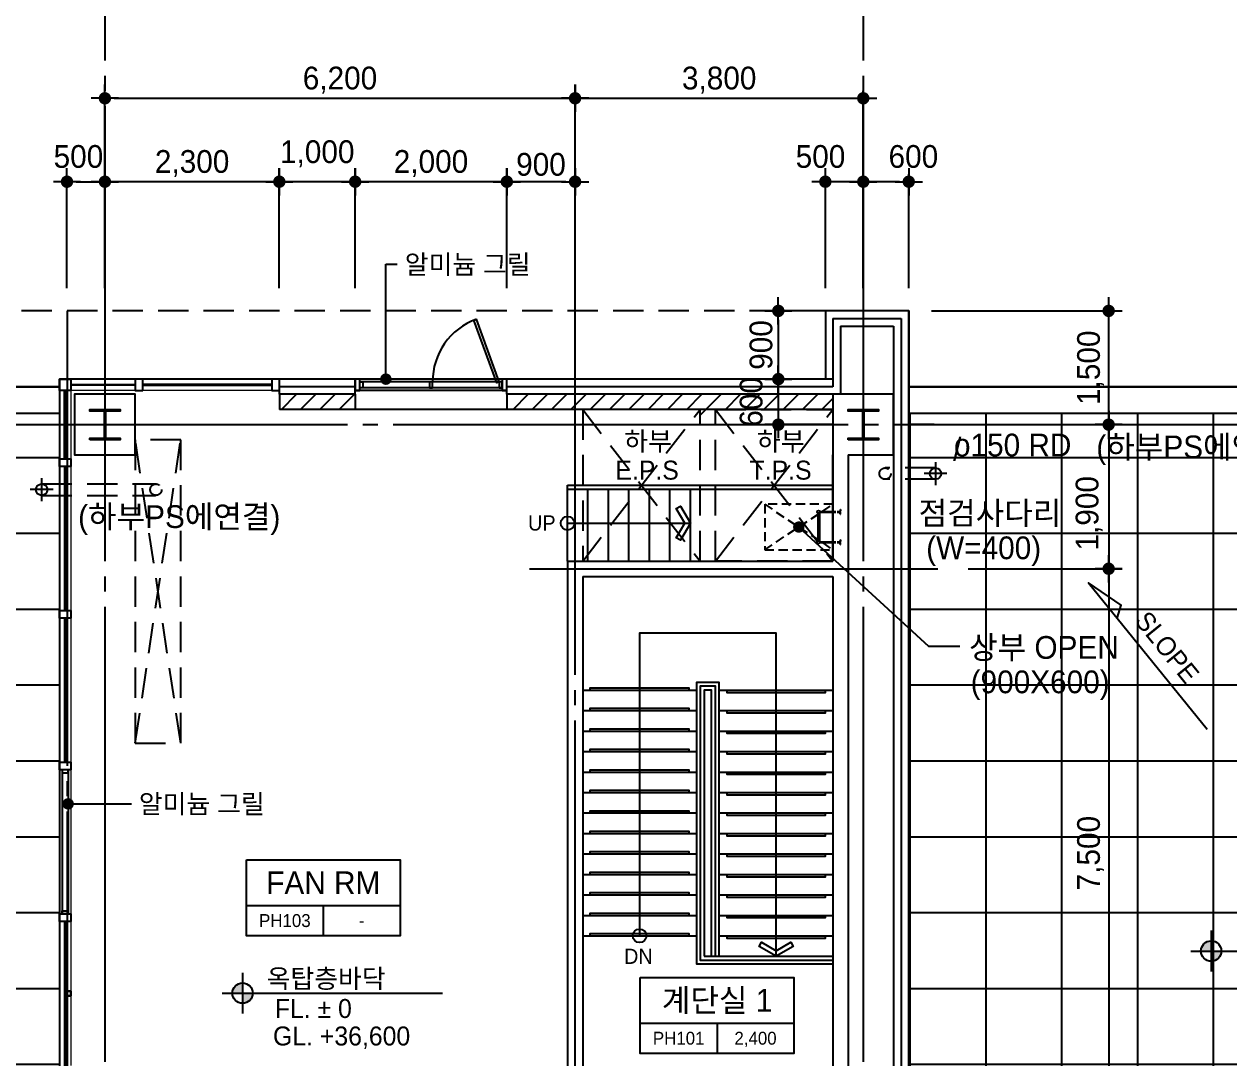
# Model space of a CAD drawing. Extents: x 14580073 to 14658235, y -1804798 to -1750552.
# Drawn here: x 14627007 to 14642894, y -1784899 to -1771268 of the extents above; entities that cross this region are included whole.
import ezdxf
from ezdxf.enums import TextEntityAlignment as Align

# ---------------------------------------------------------------- set-up
doc = ezdxf.new("R2010")
doc.units = 0
doc.header["$LTSCALE"] = 100
doc.header["$MEASUREMENT"] = 0
doc.header["$PDSIZE"] = -10
for name, pattern in [('CEN', [66, 60, -2, 2, -2]), ('HID', [2.3, 1.5, -0.8]), ('HIDD', [6, 4, -2])]:
    doc.linetypes.add(name, pattern=pattern)
doc.layers.get('0').update_dxf_attribs({"linetype": 'CONTINUOUS'})
doc.layers.get('Defpoints').update_dxf_attribs({"linetype": 'CONTINUOUS'})
for name, color, linetype in [('0-점검사다리', 7, 'CONTINUOUS'), ('8', 8, 'CONTINUOUS'), ('9', 9, 'CONTINUOUS'), ('AINFO', 1, 'CONTINUOUS'), ('CEN', 1, 'CEN'), ('COL', 2, 'CONTINUOUS'), ('col2', 3, 'CONTINUOUS'), ('DIM', 7, 'CONTINUOUS'), ('DOOR', 4, 'CONTINUOUS'), ('EL4', 6, 'CONTINUOUS'), ('ETC', 6, 'CONTINUOUS'), ('HAT', 5, 'CONTINUOUS'), ('LEVEL-1', 4, 'CONTINUOUS'), ('ST', 3, 'CONTINUOUS'), ('SYM', 7, 'CONTINUOUS'), ('TE2', 3, 'CONTINUOUS'), ('TEXT', 2, 'CONTINUOUS'), ('TEXT1', 7, 'CONTINUOUS'), ('TEXT2', 7, 'CONTINUOUS'), ('TITLE', 3, 'CONTINUOUS'), ('WALL-1', 7, 'CONTINUOUS'), ('WALLBR', 3, 'CONTINUOUS'), ('WID', 4, 'CONTINUOUS'), ('우수드레인', 8, 'CONTINUOUS')]:
    doc.layers.add(name, color=color, linetype=linetype)
doc.styles.add('HY울를도M', font='HYWULM.TTF')
doc.styles.add('굴림', font='H2HDRM.TTF')
doc.dimstyles.new('DIM50', dxfattribs={"dimscale": 50, "dimtxt": 3, "dimasz": 1.2, "dimexe": 1, "dimexo": 1, "dimgap": 0.6, "dimtad": 1, "dimdec": 4, "dimzin": 0, "dimdsep": 46, "dimlunit": 6, "dimtxsty": '굴림', "dimblk": 'DOTT', "dimcen": 0.09, "dimadec": 0, "dimazin": 0, "dimtfac": 1, "dimtdec": 4, "dimtofl": 0, "dimtmove": 2, "dimatfit": 2, "dimldrblk": 'DOTT', "dimfxl": 1, "dimtolj": 1, "dimtzin": 0, "dimarcsym": 0})

# ---------------------------------------------------------------- blocks, each defined once
blk = doc.blocks.new('DOTT')
for p, q in [((0, 1.5), (0, -1.5)), ((-1.5, 0), (1.5, 0))]:
    blk.add_line(p, q)
at = {"color": 6, "const_width": 0.68}
blk.add_lwpolyline([(-0.34, 0, 1), (0.34, 0, 1)], format="xyb", close=True, dxfattribs=at)
blk = doc.blocks.new('*D18')
at = {"layer": 'Defpoints', "color": 0, "lineweight": -3}
for p in [(14639155, -1776549), (14639155, -1778449), (14641309, -1778449)]:
    blk.add_point(p, dxfattribs=at)
at = {"layer": 'DIM', "color": 7, "lineweight": -2}
for p, q in [((14639455, -1776549), (14641409, -1776549)), ((14641309, -1776669), (14641309, -1778329)), ((14639455, -1778449), (14641409, -1778449))]:
    blk.add_line(p, q, dxfattribs=at)
at = {"layer": 'DIM', "color": 7, "lineweight": -2, "xscale": 120, "yscale": 120, "zscale": 120}
for p, rotation in [((14641309, -1776549), 90), ((14641309, -1778449), 270)]:
    blk.add_blockref('DOTT', p, dxfattribs=dict(at, rotation=rotation))
at = {"layer": 'DIM', "color": 3, "insert": (14641052, -1777718), "char_height": 300, "attachment_point": 5, "rotation": 90, "style": '굴림'}
blk.add_mtext('\\A1;1,900', dxfattribs=at)
blk = doc.blocks.new('*D19')
at = {"layer": 'Defpoints', "color": 0, "lineweight": -3}
for p in [(14639155, -1778449), (14639155, -1785949), (14641309, -1785949)]:
    blk.add_point(p, dxfattribs=at)
at = {"layer": 'DIM', "color": 7, "lineweight": -2}
for p, q in [((14639455, -1778449), (14641409, -1778449)), ((14641309, -1778569), (14641309, -1785829)), ((14639455, -1785949), (14641409, -1785949))]:
    blk.add_line(p, q, dxfattribs=at)
at = {"layer": 'DIM', "color": 7, "lineweight": -2, "xscale": 120, "yscale": 120, "zscale": 120}
for p, rotation in [((14641309, -1778449), 90), ((14641309, -1785949), 270)]:
    blk.add_blockref('DOTT', p, dxfattribs=dict(at, rotation=rotation))
at = {"layer": 'DIM', "color": 3, "insert": (14641071, -1782199), "char_height": 300, "attachment_point": 5, "rotation": 90, "style": '굴림'}
blk.add_mtext('\\A1;7,500', dxfattribs=at)
blk = doc.blocks.new('TT1')
at = {"layer": 'TEXT1'}
for p, q in [((-1013, -600), (1013, -600)), ((0, -600), (0, -1000))]:
    blk.add_line(p, q, dxfattribs=at)
blk.add_lwpolyline([(-1013, 0), (1013, 0), (1013, -1000), (-1013, -1000)], close=True, dxfattribs=at)
blk = doc.blocks.new('*D37')
at = {"layer": 'Defpoints', "color": 0, "lineweight": -3}
for p in [(14637973, -1775949), (14636953, -1776549), (14637973, -1776549)]:
    blk.add_point(p, dxfattribs=at)
at = {"layer": 'DIM', "color": 7, "lineweight": -2}
for p, q in [((14637673, -1775949), (14636853, -1775949)), ((14636953, -1776069), (14636953, -1776429)), ((14637673, -1776549), (14636853, -1776549))]:
    blk.add_line(p, q, dxfattribs=at)
at = {"layer": 'DIM', "color": 7, "lineweight": -2, "xscale": 120, "yscale": 120, "zscale": 120}
for p, rotation in [((14636953, -1775949), 90), ((14636953, -1776549), 270)]:
    blk.add_blockref('DOTT', p, dxfattribs=dict(at, rotation=rotation))
at = {"layer": 'DIM', "color": 3, "insert": (14636596, -1776249), "char_height": 300, "attachment_point": 5, "rotation": 90, "style": '굴림'}
blk.add_mtext('\\A1;600', dxfattribs=at)
blk = doc.blocks.new('*D47')
at = {"layer": 'Defpoints', "color": 0, "lineweight": -3}
for p in [(14638073, -1772246), (14634273, -1774258), (14638073, -1774549)]:
    blk.add_point(p, dxfattribs=at)
at = {"layer": 'DIM', "color": 7, "lineweight": -2}
for p, q in [((14634273, -1773958), (14634273, -1772146)), ((14638073, -1774249), (14638073, -1772146)), ((14634393, -1772246), (14637953, -1772246))]:
    blk.add_line(p, q, dxfattribs=at)
at = {"layer": 'DIM', "color": 7, "lineweight": -2, "xscale": 120, "yscale": 120, "zscale": 120, "rotation": 180}
blk.add_blockref('DOTT', (14634273, -1772246), dxfattribs=at)
at = {"layer": 'DIM', "color": 7, "lineweight": -2, "xscale": 120, "yscale": 120, "zscale": 120}
blk.add_blockref('DOTT', (14638073, -1772246), dxfattribs=at)
at = {"layer": 'DIM', "color": 3, "insert": (14636173, -1772007), "char_height": 300, "attachment_point": 5, "style": '굴림'}
blk.add_mtext('\\A1;3,800', dxfattribs=at)
blk = doc.blocks.new('*D48')
at = {"layer": 'Defpoints', "color": 0, "lineweight": -3}
for p in [(14634273, -1772246), (14634273, -1774258), (14628073, -1774549)]:
    blk.add_point(p, dxfattribs=at)
at = {"layer": 'DIM', "color": 7, "lineweight": -2}
for p, q in [((14628073, -1774249), (14628073, -1772146)), ((14634273, -1773958), (14634273, -1772146)), ((14628193, -1772246), (14634153, -1772246))]:
    blk.add_line(p, q, dxfattribs=at)
at = {"layer": 'DIM', "color": 7, "lineweight": -2, "xscale": 120, "yscale": 120, "zscale": 120, "rotation": 180}
blk.add_blockref('DOTT', (14628073, -1772246), dxfattribs=at)
at = {"layer": 'DIM', "color": 7, "lineweight": -2, "xscale": 120, "yscale": 120, "zscale": 120}
blk.add_blockref('DOTT', (14634273, -1772246), dxfattribs=at)
at = {"layer": 'DIM', "color": 3, "insert": (14631173, -1772007), "char_height": 300, "attachment_point": 5, "style": '굴림'}
blk.add_mtext('\\A1;6,200', dxfattribs=at)
blk = doc.blocks.new('*D51')
at = {"layer": 'Defpoints', "color": 0, "lineweight": -3}
for p in [(14638073, -1773346), (14638073, -1775049), (14638673, -1775049)]:
    blk.add_point(p, dxfattribs=at)
at = {"layer": 'DIM', "color": 7, "lineweight": -2}
for p, q in [((14638073, -1774749), (14638073, -1773246)), ((14638673, -1774749), (14638673, -1773246)), ((14638553, -1773346), (14638193, -1773346))]:
    blk.add_line(p, q, dxfattribs=at)
at = {"layer": 'DIM', "color": 7, "lineweight": -2, "xscale": 120, "yscale": 120, "zscale": 120, "rotation": 180}
blk.add_blockref('DOTT', (14638073, -1773346), dxfattribs=at)
at = {"layer": 'DIM', "color": 7, "lineweight": -2, "xscale": 120, "yscale": 120, "zscale": 120}
blk.add_blockref('DOTT', (14638673, -1773346), dxfattribs=at)
at = {"layer": 'DIM', "color": 3, "insert": (14638734, -1773015), "char_height": 300, "attachment_point": 5, "style": '굴림'}
blk.add_mtext('\\A1;600', dxfattribs=at)
blk = doc.blocks.new('*D52')
at = {"layer": 'Defpoints', "color": 0, "lineweight": -3}
for p in [(14637573, -1773346), (14637573, -1775049), (14638073, -1775049)]:
    blk.add_point(p, dxfattribs=at)
at = {"layer": 'DIM', "color": 7, "lineweight": -2}
for p, q in [((14637573, -1774749), (14637573, -1773246)), ((14638073, -1774749), (14638073, -1773246)), ((14637953, -1773346), (14637693, -1773346))]:
    blk.add_line(p, q, dxfattribs=at)
at = {"layer": 'DIM', "color": 7, "lineweight": -2, "xscale": 120, "yscale": 120, "zscale": 120, "rotation": 180}
blk.add_blockref('DOTT', (14637573, -1773346), dxfattribs=at)
at = {"layer": 'DIM', "color": 7, "lineweight": -2, "xscale": 120, "yscale": 120, "zscale": 120}
blk.add_blockref('DOTT', (14638073, -1773346), dxfattribs=at)
at = {"layer": 'DIM', "color": 3, "insert": (14637509, -1773015), "char_height": 300, "attachment_point": 5, "style": '굴림'}
blk.add_mtext('\\A1;500', dxfattribs=at)
blk = doc.blocks.new('*D53')
at = {"layer": 'Defpoints', "color": 0, "lineweight": -3}
for p in [(14628073, -1773346), (14627573, -1775049), (14628073, -1775049)]:
    blk.add_point(p, dxfattribs=at)
at = {"layer": 'DIM', "color": 7, "lineweight": -2}
for p, q in [((14627573, -1774749), (14627573, -1773246)), ((14628073, -1774749), (14628073, -1773246)), ((14627693, -1773346), (14627953, -1773346))]:
    blk.add_line(p, q, dxfattribs=at)
at = {"layer": 'DIM', "color": 7, "lineweight": -2, "xscale": 120, "yscale": 120, "zscale": 120, "rotation": 180}
blk.add_blockref('DOTT', (14627573, -1773346), dxfattribs=at)
at = {"layer": 'DIM', "color": 7, "lineweight": -2, "xscale": 120, "yscale": 120, "zscale": 120}
blk.add_blockref('DOTT', (14628073, -1773346), dxfattribs=at)
at = {"layer": 'DIM', "color": 3, "insert": (14627724, -1773015), "char_height": 300, "attachment_point": 5, "style": '굴림'}
blk.add_mtext('\\A1;500', dxfattribs=at)
blk = doc.blocks.new('*D57')
at = {"layer": 'Defpoints', "color": 0, "lineweight": -3}
for p in [(14628073, -1773346), (14628073, -1775049), (14630373, -1775049)]:
    blk.add_point(p, dxfattribs=at)
at = {"layer": 'DIM', "color": 7, "lineweight": -2}
for p, q in [((14628073, -1774749), (14628073, -1773246)), ((14630373, -1774749), (14630373, -1773246)), ((14630253, -1773346), (14628193, -1773346))]:
    blk.add_line(p, q, dxfattribs=at)
at = {"layer": 'DIM', "color": 7, "lineweight": -2, "xscale": 120, "yscale": 120, "zscale": 120, "rotation": 180}
blk.add_blockref('DOTT', (14628073, -1773346), dxfattribs=at)
at = {"layer": 'DIM', "color": 7, "lineweight": -2, "xscale": 120, "yscale": 120, "zscale": 120}
blk.add_blockref('DOTT', (14630373, -1773346), dxfattribs=at)
at = {"layer": 'DIM', "color": 3, "insert": (14629223, -1773107), "char_height": 300, "attachment_point": 5, "style": '굴림'}
blk.add_mtext('\\A1;2,300', dxfattribs=at)
blk = doc.blocks.new('*D58')
at = {"layer": 'Defpoints', "color": 0, "lineweight": -3}
for p in [(14631373, -1773346), (14631373, -1775049), (14633373, -1775049)]:
    blk.add_point(p, dxfattribs=at)
at = {"layer": 'DIM', "color": 7, "lineweight": -2}
for p, q in [((14631373, -1774749), (14631373, -1773246)), ((14633373, -1774749), (14633373, -1773246)), ((14633253, -1773346), (14631493, -1773346))]:
    blk.add_line(p, q, dxfattribs=at)
at = {"layer": 'DIM', "color": 7, "lineweight": -2, "xscale": 120, "yscale": 120, "zscale": 120, "rotation": 180}
blk.add_blockref('DOTT', (14631373, -1773346), dxfattribs=at)
at = {"layer": 'DIM', "color": 7, "lineweight": -2, "xscale": 120, "yscale": 120, "zscale": 120}
blk.add_blockref('DOTT', (14633373, -1773346), dxfattribs=at)
at = {"layer": 'DIM', "color": 3, "insert": (14632373, -1773107), "char_height": 300, "attachment_point": 5, "style": '굴림'}
blk.add_mtext('\\A1;2,000', dxfattribs=at)
blk = doc.blocks.new('*D59')
at = {"layer": 'Defpoints', "color": 0, "lineweight": -3}
for p in [(14630373, -1773346), (14630373, -1775049), (14631373, -1775049)]:
    blk.add_point(p, dxfattribs=at)
at = {"layer": 'DIM', "color": 7, "lineweight": -2}
for p, q in [((14630373, -1774749), (14630373, -1773246)), ((14631373, -1774749), (14631373, -1773246)), ((14631253, -1773346), (14630493, -1773346))]:
    blk.add_line(p, q, dxfattribs=at)
at = {"layer": 'DIM', "color": 7, "lineweight": -2, "xscale": 120, "yscale": 120, "zscale": 120, "rotation": 180}
blk.add_blockref('DOTT', (14630373, -1773346), dxfattribs=at)
at = {"layer": 'DIM', "color": 7, "lineweight": -2, "xscale": 120, "yscale": 120, "zscale": 120}
blk.add_blockref('DOTT', (14631373, -1773346), dxfattribs=at)
at = {"layer": 'DIM', "color": 3, "insert": (14630873, -1772978), "char_height": 300, "attachment_point": 5, "style": '굴림'}
blk.add_mtext('\\A1;1,000', dxfattribs=at)
blk = doc.blocks.new('*D60')
at = {"layer": 'Defpoints', "color": 0, "lineweight": -3}
for p in [(14633373, -1773346), (14633373, -1775049), (14634273, -1775049)]:
    blk.add_point(p, dxfattribs=at)
at = {"layer": 'DIM', "color": 7, "lineweight": -2}
for p, q in [((14633373, -1774749), (14633373, -1773246)), ((14634273, -1774749), (14634273, -1773246)), ((14634153, -1773346), (14633493, -1773346))]:
    blk.add_line(p, q, dxfattribs=at)
at = {"layer": 'DIM', "color": 7, "lineweight": -2, "xscale": 120, "yscale": 120, "zscale": 120, "rotation": 180}
blk.add_blockref('DOTT', (14633373, -1773346), dxfattribs=at)
at = {"layer": 'DIM', "color": 7, "lineweight": -2, "xscale": 120, "yscale": 120, "zscale": 120}
blk.add_blockref('DOTT', (14634273, -1773346), dxfattribs=at)
at = {"layer": 'DIM', "color": 3, "insert": (14633823, -1773119), "char_height": 300, "attachment_point": 5, "style": '굴림'}
blk.add_mtext('\\A1;900', dxfattribs=at)
blk = doc.blocks.new('*D61')
at = {"layer": 'Defpoints', "color": 0, "lineweight": -3}
for p in [(14638673, -1775049), (14641309, -1775049), (14638573, -1776549)]:
    blk.add_point(p, dxfattribs=at)
at = {"layer": 'DIM', "color": 7, "lineweight": -2}
for p, q in [((14638973, -1775049), (14641409, -1775049)), ((14641309, -1776429), (14641309, -1775169)), ((14638873, -1776549), (14641409, -1776549))]:
    blk.add_line(p, q, dxfattribs=at)
at = {"layer": 'DIM', "color": 7, "lineweight": -2, "xscale": 120, "yscale": 120, "zscale": 120}
for p, rotation in [((14641309, -1775049), 90), ((14641309, -1776549), 270)]:
    blk.add_blockref('DOTT', p, dxfattribs=dict(at, rotation=rotation))
at = {"layer": 'DIM', "color": 3, "insert": (14641071, -1775799), "char_height": 300, "attachment_point": 5, "rotation": 90, "style": '굴림'}
blk.add_mtext('\\A1;1,500', dxfattribs=at)
blk = doc.blocks.new('*D62')
at = {"layer": 'Defpoints', "color": 0, "lineweight": -3}
for p in [(14637573, -1775049), (14636953, -1775949), (14637573, -1775949)]:
    blk.add_point(p, dxfattribs=at)
at = {"layer": 'DIM', "color": 7, "lineweight": -2}
for p, q in [((14637273, -1775049), (14636853, -1775049)), ((14636953, -1775169), (14636953, -1775829)), ((14637273, -1775949), (14636853, -1775949))]:
    blk.add_line(p, q, dxfattribs=at)
at = {"layer": 'DIM', "color": 7, "lineweight": -2, "xscale": 120, "yscale": 120, "zscale": 120}
for p, rotation in [((14636953, -1775049), 90), ((14636953, -1775949), 270)]:
    blk.add_blockref('DOTT', p, dxfattribs=dict(at, rotation=rotation))
at = {"layer": 'DIM', "color": 3, "insert": (14636726, -1775499), "char_height": 300, "attachment_point": 5, "rotation": 90, "style": '굴림'}
blk.add_mtext('\\A1;900', dxfattribs=at)
blk = doc.blocks.new('사다리평면')
at = {"layer": '9', "color": 4}
for p, q in [((19, 3), (200, 3)), ((-11, -15), (-11, -385)), ((11, -15), (11, -385)), ((19, -3), (200, -3)), ((19, -397), (200, -397)), ((19, -403), (200, -403))]:
    blk.add_line(p, q, dxfattribs=at)
at = {"layer": '9', "color": 4, "linetype": 'HID', "ltscale": 0.2}
for p, q in [((200, 3), (274, 3)), ((284, 30), (284, 13)), ((284, 30), (290, 30)), ((290, 30), (290, 13)), ((200, -3), (274, -3)), ((284, -30), (284, -13)), ((284, -30), (290, -30)), ((290, -30), (290, -13)), ((200, -397), (274, -397)), ((200, -403), (274, -403)), ((284, -370), (284, -387)), ((284, -370), (290, -370)), ((284, -430), (284, -413)), ((284, -430), (290, -430)), ((290, -370), (290, -387)), ((290, -430), (290, -413))]:
    blk.add_line(p, q, dxfattribs=at)
at = {"layer": '9', "color": 3}
for centre in [(0, 0), (0, -400)]:
    blk.add_circle(centre, 19, dxfattribs=at)
at = {"layer": '9', "color": 4, "linetype": 'HID', "ltscale": 0.2}
for centre, radius, start, end in [((274, 13), 16, 270, 0), ((274, 13), 10, 270, 0), ((274, -13), 16, 0, 54.3409), ((274, -13), 10, 0, 90), ((274, -387), 10, 270, 0), ((274, -413), 16, 0, 90), ((274, -413), 10, 0, 90), ((274, -387), 16, 305.6591, 0)]:
    blk.add_arc(centre, radius, start, end, dxfattribs=at)

msp = doc.modelspace()

# ---------------------------------------------------------------- hatches: boundary and pattern name
at = {"layer": '8'}
h = msp.add_hatch(dxfattribs=at)
h.set_pattern_fill('_USER', color=256, scale=1000, style=0, double=1, pattern_type=0)
h.set_pattern_definition([(0, (1515692, -5164982.4), (0, 1000), []), (90, (1515692, -5164982.4), (-1000, 6e-14), [])])
h.paths.add_polyline_path([(14627473.21252, -1776399.19177), (14617973.21252, -1776399.19177), (14617973.21252, -1791749.19177), (14627473.21252, -1791749.19177)])
h.paths.add_polyline_path([(14648273.21252, -1776399.19177), (14638673.21252, -1776399.19177), (14638673.21252, -1791749.19177), (14648273.21252, -1791749.19177)])
at = {"layer": 'LEVEL-1'}
h = msp.add_hatch(color=256, dxfattribs=at)
h.paths.add_polyline_path([(14642660.20647, -1783489.84886), (14642660.20647, -1783355.4502, 0.4142135624), (14642525.80781, -1783489.84886)])
h.paths.add_polyline_path([(14642660.20647, -1783489.84886), (14642660.20647, -1783624.24751, 0.4142135624), (14642794.60513, -1783489.84886)])
h = msp.add_hatch(color=256, dxfattribs=at)
h.paths.add_polyline_path([(14629888.83877, -1784044.81569), (14629888.83877, -1783910.41704, 0.4142135624), (14629754.44011, -1784044.81569)])
h.paths.add_polyline_path([(14629888.83877, -1784044.81569), (14629888.83877, -1784179.21435, 0.4142135624), (14630023.23742, -1784044.81569)])

# ---------------------------------------------------------------- linework, layer by layer
at = {"layer": '0-점검사다리', "color": 6, "linetype": 'HID', "ltscale": 0.8}
for p, q in [((14636773.21252, -1778199.19177), (14637673.21252, -1777599.19177)), ((14636773.21252, -1777599.19177), (14637673.21252, -1778199.19177))]:
    msp.add_line(p, q, dxfattribs=at)
msp.add_lwpolyline([(14637673.21252, -1777599.19177), (14636773.21252, -1777599.19177), (14636773.21252, -1778199.19177), (14637673.21252, -1778199.19177)], close=True, dxfattribs=at)
at = {"layer": '8'}
msp.add_lwpolyline([(14617973.21252, -1761649.19177), (14648273.21252, -1761649.19177), (14648273.21252, -1776049.19177), (14638673.21252, -1776049.19177), (14638673.21252, -1775049.19177), (14637573.21407, -1775049.19177), (14637573.20973, -1775949.22513), (14627473.21252, -1775949.17645), (14627473.21252, -1776049.19177), (14617973.21252, -1776049.19177), (14617973.21252, -1761649.19177)], dxfattribs=at)
at = {"layer": 'AINFO', "color": 7, "const_width": 75}
for points in [[(14631740.30806, -1775949.19177, 1), (14631816.05806, -1775949.19177, 1)], [(14627550.33752, -1781549.19177, 1), (14627626.08752, -1781549.19177, 1)]]:
    msp.add_lwpolyline(points, format="xyb", close=True, dxfattribs=at)
at = {"layer": 'CEN', "linetype": 'CEN'}
for p, q in [((14628073.21252, -1759149.19177), (14628073.21252, -1799049.19177)), ((14638073.21252, -1759149.19177), (14638073.21252, -1799049.19177)), ((14634273.21252, -1786449.19177), (14634273.21252, -1774258.19177)), ((14627573.21252, -1775049.19177), (14627573.21252, -1796349.19177)), ((14585673.21252, -1776549.19177), (14649673.21252, -1776549.19177)), ((14633673.3691, -1778449.19177), (14639055.49679, -1778449.19177))]:
    msp.add_line(p, q, dxfattribs=at)
at = {"layer": 'COL'}
for p, q in [((14637673.21252, -1776949.19177), (14637673.21252, -1778349.19177)), ((14637673.21252, -1778349.19177), (14637673.21252, -1776949.19177)), ((14637873.21252, -1776949.19177), (14637873.21252, -1786049.19177)), ((14634173.21252, -1778349.19177), (14637673.21252, -1778349.19177)), ((14634173.21252, -1778349.19177), (14634173.21252, -1786049.19177)), ((14634373.21252, -1778549.19177), (14637673.21252, -1778549.19177)), ((14634373.21252, -1778549.19177), (14634373.21252, -1786049.19177)), ((14637673.21252, -1778549.19177), (14637673.21252, -1785849.19177))]:
    msp.add_line(p, q, dxfattribs=at)
msp.add_lwpolyline([(14628473.21252, -1776949.19177), (14628473.21252, -1776149.19177), (14627673.21252, -1776149.19177), (14627673.21252, -1776949.19177)], close=True, dxfattribs=at)
msp.add_lwpolyline([(14637873.21252, -1776949.19177), (14638473.21252, -1776949.19177), (14638473.21252, -1776149.19177), (14637673.21252, -1776149.19177), (14637673.21252, -1776949.19177)], dxfattribs=at)
at = {"layer": 'col2'}
for points in [[(14627873.21252, -1776749.19177), (14627873.21252, -1776728.19177), (14628066.71252, -1776728.19177), (14628066.71252, -1776370.19177), (14627873.21252, -1776370.19177), (14627873.21252, -1776349.19177), (14628273.21252, -1776349.19177), (14628273.21252, -1776370.19177), (14628079.71252, -1776370.19177), (14628079.71252, -1776728.19177), (14628273.21252, -1776728.19177), (14628273.21252, -1776749.19177)], [(14637873.21252, -1776749.19177), (14637873.21252, -1776728.19177), (14638066.71252, -1776728.19177), (14638066.71252, -1776370.19177), (14637873.21252, -1776370.19177), (14637873.21252, -1776349.19177), (14638273.21252, -1776349.19177), (14638273.21252, -1776370.19177), (14638079.71252, -1776370.19177), (14638079.71252, -1776728.19177), (14638273.21252, -1776728.19177), (14638273.21252, -1776749.19177)]]:
    msp.add_lwpolyline(points, close=True, dxfattribs=at)
at = {"layer": 'DIM'}
for p, q in [((14631778.18306, -1775949.19177), (14631778.18306, -1774435.19177)), ((14631778.18306, -1774435.19177), (14631928.18306, -1774435.19177)), ((14627588.21252, -1781549.19177), (14628421.54585, -1781549.19177))]:
    msp.add_line(p, q, dxfattribs=at)
at = {"layer": 'DOOR'}
for points in [[(14628573.21252, -1776099.19177), (14628573.21252, -1775949.19177), (14628473.21252, -1775949.19177), (14628473.21252, -1776099.19177)], [(14630373.21252, -1776099.19177), (14630373.21252, -1775949.19177), (14630273.21252, -1775949.19177), (14630273.21252, -1776099.19177)]]:
    msp.add_lwpolyline(points, close=True, dxfattribs=at)
at = {"layer": 'EL4', "color": 4}
msp.add_line((14638673.21252, -1776349.19177), (14638673.21252, -1789649.19177), dxfattribs=at)
for points in [[(14638673.21252, -1787249.19177), (14638673.21252, -1775049.19177), (14637573.21407, -1775049.19177), (14637573.20973, -1775949.22513), (14627473.21252, -1775949.17645), (14627473.21252, -1791749.19177)], [(14627473.21252, -1792149.19177), (14617573.21252, -1792149.19177), (14617573.21252, -1776049.19177), (14627473.21252, -1776049.19177)], [(14638673.21252, -1776049.19177), (14648673.21252, -1776049.19177), (14648673.21252, -1792149.19177), (14638673.21252, -1792149.19177)], [(14627473.21252, -1791749.19177), (14617973.21252, -1791749.19177), (14617973.21252, -1776399.19177), (14627473.21252, -1776399.19177)], [(14638673.21252, -1776399.19177), (14648273.21252, -1776399.19177), (14648273.21252, -1791749.19177), (14638673.21252, -1791749.19177), (14638673.21252, -1791049.19177)]]:
    msp.add_lwpolyline(points, dxfattribs=at)
at = {"layer": 'ETC', "lineweight": 0}
for p, q in [((14627473.21252, -1775949.17645), (14630373.21252, -1775949.19664)), ((14627473.21252, -1775949.19177), (14627473.21252, -1784999.19177)), ((14627623.21252, -1775949.19177), (14627623.21252, -1784999.19177)), ((14630373.21252, -1776099.19177), (14627473.21252, -1776099.19177))]:
    msp.add_line(p, q, dxfattribs=at)
at = {"layer": 'HAT'}
for p, q in [((14630399.70605, -1776349.19177), (14630599.70605, -1776149.19177)), ((14630654.26449, -1776349.19177), (14630854.26449, -1776149.19177)), ((14630908.82293, -1776349.19177), (14631108.82293, -1776149.19177)), ((14631163.38137, -1776349.19177), (14631363.38137, -1776149.19177)), ((14633454.40734, -1776349.19177), (14633654.40734, -1776149.19177)), ((14633708.96578, -1776349.19177), (14633908.96578, -1776149.19177)), ((14633963.52422, -1776349.19177), (14634163.52422, -1776149.19177)), ((14634218.08266, -1776349.19177), (14634418.08266, -1776149.19177)), ((14634472.64111, -1776349.19177), (14634672.64111, -1776149.19177)), ((14634727.19955, -1776349.19177), (14634927.19955, -1776149.19177)), ((14634981.75799, -1776349.19177), (14635181.75799, -1776149.19177)), ((14635236.31643, -1776349.19177), (14635436.31643, -1776149.19177)), ((14635490.87487, -1776349.19177), (14635690.87487, -1776149.19177)), ((14635745.43331, -1776349.19177), (14635945.43331, -1776149.19177)), ((14635923.21252, -1776425.97101), (14636199.99175, -1776149.19177)), ((14636254.55019, -1776349.19177), (14636454.55019, -1776149.19177)), ((14636509.10864, -1776349.19177), (14636709.10864, -1776149.19177)), ((14636763.66708, -1776349.19177), (14636963.66708, -1776149.19177)), ((14637018.22552, -1776349.19177), (14637218.22552, -1776149.19177)), ((14637272.78396, -1776349.19177), (14637472.78396, -1776149.19177)), ((14637527.3424, -1776349.19177), (14637673.21252, -1776203.32166))]:
    msp.add_line(p, q, dxfattribs=at)
at = {"layer": 'HAT', "linetype": 'HIDD'}
for p, q in [((14634373.21252, -1778349.19177), (14635923.21252, -1776349.19177)), ((14634373.21252, -1776349.19177), (14635923.21252, -1778349.19177)), ((14636123.21252, -1778349.19177), (14637673.21252, -1776349.19177)), ((14636123.21252, -1776349.19177), (14637673.21252, -1778349.19177)), ((14629073.21252, -1780749.19177), (14628473.21252, -1776749.19177)), ((14628473.21252, -1780749.19177), (14629073.21252, -1776749.19177)), ((14639024.95656, -1777119.95868), (14638361.02408, -1777119.95868)), ((14639024.95656, -1777269.95868), (14638361.02408, -1777269.95868)), ((14627238.95656, -1777331.37395), (14628746.02394, -1777331.37395)), ((14627238.95656, -1777481.37395), (14628739.02394, -1777481.37395))]:
    msp.add_line(p, q, dxfattribs=at)
for points in [[(14635923.21252, -1776349.19177), (14634373.21252, -1776349.19177), (14634373.21252, -1778349.19177), (14635923.21252, -1778349.19177)], [(14636123.21252, -1776349.19177), (14637673.21252, -1776349.19177), (14637673.21252, -1778349.19177), (14636123.21252, -1778349.19177)], [(14629073.21252, -1776749.19177), (14628473.21252, -1776749.19177), (14628473.21252, -1780749.19177), (14629073.21252, -1780749.19177)]]:
    msp.add_lwpolyline(points, close=True, dxfattribs=at)
for centre in [(14638361.02394, -1777194.95868), (14628746.02394, -1777406.37395)]:
    msp.add_circle(centre, 75, dxfattribs=at)
at = {"layer": 'LEVEL-1'}
for p, q in [((14642660.21363, -1783221.05154), (14642660.21363, -1783758.64617)), ((14642391.40916, -1783489.84886), (14645295.76423, -1783489.84886)), ((14629888.84593, -1783776.01838), (14629888.84593, -1784313.61301)), ((14629620.04145, -1784044.81569), (14632524.39653, -1784044.81569))]:
    msp.add_line(p, q, dxfattribs=at)
for centre in [(14642660.20647, -1783489.84886), (14629888.83877, -1784044.81569)]:
    msp.add_circle(centre, 134.39866, dxfattribs=at)
at = {"layer": 'ST', "color": 4}
for p, q in [((14634173.21252, -1777349.19177), (14637673.21252, -1777349.19177)), ((14634173.21252, -1778349.19177), (14634173.21252, -1777349.19177)), ((14634173.21252, -1777399.19177), (14637673.21252, -1777399.19177)), ((14634443.21252, -1778349.19177), (14634443.21252, -1777399.19177)), ((14634713.21252, -1778349.19177), (14634713.21252, -1777399.19177)), ((14634983.21252, -1778349.19177), (14634983.21252, -1777399.19177)), ((14635253.21252, -1778349.19177), (14635253.21252, -1777399.19177)), ((14635523.21252, -1778349.19177), (14635523.21252, -1777399.19177)), ((14635793.21252, -1778349.19177), (14635793.21252, -1777399.19177)), ((14634373.21252, -1780049.19177), (14635873.21252, -1780049.19177)), ((14636173.21252, -1780049.19177), (14637673.21252, -1780049.19177)), ((14634373.21252, -1780319.19177), (14635873.21252, -1780319.19177)), ((14636173.21252, -1780319.19177), (14637673.21252, -1780319.19177)), ((14634373.21252, -1780589.19177), (14635873.21252, -1780589.19177)), ((14636173.21252, -1780589.19177), (14637673.21252, -1780589.19177)), ((14634373.21252, -1780859.19177), (14635873.21252, -1780859.19177)), ((14636173.21252, -1780859.19177), (14637673.21252, -1780859.19177)), ((14634373.21252, -1781129.19177), (14635873.21252, -1781129.19177)), ((14636173.21252, -1781129.19177), (14637673.21252, -1781129.19177)), ((14634373.21252, -1781399.19177), (14635873.21252, -1781399.19177)), ((14636173.21252, -1781399.19177), (14637673.21252, -1781399.19177)), ((14634373.21252, -1781669.19177), (14635873.21252, -1781669.19177)), ((14636173.21252, -1781669.19177), (14637673.21252, -1781669.19177)), ((14634373.21252, -1781939.19177), (14635873.21252, -1781939.19177)), ((14636173.21252, -1781939.19177), (14637673.21252, -1781939.19177)), ((14634373.21252, -1782209.19177), (14635873.21252, -1782209.19177)), ((14636173.21252, -1782209.19177), (14637673.21252, -1782209.19177)), ((14634373.21252, -1782479.19177), (14635873.21252, -1782479.19177)), ((14636173.21252, -1782479.19177), (14637673.21252, -1782479.19177)), ((14634373.21252, -1782749.19177), (14635873.21252, -1782749.19177)), ((14636173.21252, -1782749.19177), (14637673.21252, -1782749.19177)), ((14634373.21252, -1783019.19177), (14635873.21252, -1783019.19177)), ((14636173.21252, -1783019.19177), (14637673.21252, -1783019.19177)), ((14634373.21252, -1783289.19177), (14635873.21252, -1783289.19177)), ((14636173.21252, -1783289.19177), (14637673.21252, -1783289.19177)), ((14636073.21252, -1783559.19177), (14637673.21252, -1783559.19177))]:
    msp.add_line(p, q, dxfattribs=at)
for points in [[(14636173.21252, -1783559.19177), (14636173.21252, -1779949.19177), (14635873.21252, -1779949.19177), (14635873.21252, -1783659.19177), (14637673.21252, -1783659.19177)], [(14636123.21252, -1783559.19177), (14636123.21252, -1779999.19177), (14635923.21252, -1779999.19177), (14635923.21252, -1783609.19177), (14637673.21252, -1783609.19177)], [(14635973.21252, -1783559.19177), (14636073.21252, -1783559.19177), (14636073.21252, -1780049.19177), (14635973.21252, -1780049.19177), (14635973.21252, -1783559.19177)]]:
    msp.add_lwpolyline(points, dxfattribs=at)
at = {"layer": 'ST', "color": 8}
for points in [[(14634473.21252, -1780049.19177), (14634473.21252, -1780019.19177), (14635773.21252, -1780019.19177), (14635773.21252, -1780049.19177)], [(14636273.21252, -1780049.19177), (14636273.21252, -1780079.19177), (14637573.21252, -1780079.19177), (14637573.21252, -1780049.19177)], [(14634473.21252, -1780319.19177), (14634473.21252, -1780289.19177), (14635773.21252, -1780289.19177), (14635773.21252, -1780319.19177)], [(14636273.21252, -1780319.19177), (14636273.21252, -1780349.19177), (14637573.21252, -1780349.19177), (14637573.21252, -1780319.19177)], [(14634473.21252, -1780589.19177), (14634473.21252, -1780559.19177), (14635773.21252, -1780559.19177), (14635773.21252, -1780589.19177)], [(14636273.21252, -1780589.19177), (14636273.21252, -1780619.19177), (14637573.21252, -1780619.19177), (14637573.21252, -1780589.19177)], [(14634473.21252, -1780859.19177), (14634473.21252, -1780829.19177), (14635773.21252, -1780829.19177), (14635773.21252, -1780859.19177)], [(14636273.21252, -1780859.19177), (14636273.21252, -1780889.19177), (14637573.21252, -1780889.19177), (14637573.21252, -1780859.19177)], [(14634473.21252, -1781129.19177), (14634473.21252, -1781099.19177), (14635773.21252, -1781099.19177), (14635773.21252, -1781129.19177)], [(14636273.21252, -1781129.19177), (14636273.21252, -1781159.19177), (14637573.21252, -1781159.19177), (14637573.21252, -1781129.19177)], [(14634473.21252, -1781399.19177), (14634473.21252, -1781369.19177), (14635773.21252, -1781369.19177), (14635773.21252, -1781399.19177)], [(14636273.21252, -1781399.19177), (14636273.21252, -1781429.19177), (14637573.21252, -1781429.19177), (14637573.21252, -1781399.19177)], [(14634473.21252, -1781669.19177), (14634473.21252, -1781639.19177), (14635773.21252, -1781639.19177), (14635773.21252, -1781669.19177)], [(14636273.21252, -1781669.19177), (14636273.21252, -1781699.19177), (14637573.21252, -1781699.19177), (14637573.21252, -1781669.19177)], [(14634473.21252, -1781939.19177), (14634473.21252, -1781909.19177), (14635773.21252, -1781909.19177), (14635773.21252, -1781939.19177)], [(14636273.21252, -1781939.19177), (14636273.21252, -1781969.19177), (14637573.21252, -1781969.19177), (14637573.21252, -1781939.19177)], [(14634473.21252, -1782209.19177), (14634473.21252, -1782179.19177), (14635773.21252, -1782179.19177), (14635773.21252, -1782209.19177)], [(14636273.21252, -1782209.19177), (14636273.21252, -1782239.19177), (14637573.21252, -1782239.19177), (14637573.21252, -1782209.19177)], [(14634473.21252, -1782479.19177), (14634473.21252, -1782449.19177), (14635773.21252, -1782449.19177), (14635773.21252, -1782479.19177)], [(14636273.21252, -1782479.19177), (14636273.21252, -1782509.19177), (14637573.21252, -1782509.19177), (14637573.21252, -1782479.19177)], [(14634473.21252, -1782749.19177), (14634473.21252, -1782719.19177), (14635773.21252, -1782719.19177), (14635773.21252, -1782749.19177)], [(14636273.21252, -1782749.19177), (14636273.21252, -1782779.19177), (14637573.21252, -1782779.19177), (14637573.21252, -1782749.19177)], [(14634473.21252, -1783019.19177), (14634473.21252, -1782989.19177), (14635773.21252, -1782989.19177), (14635773.21252, -1783019.19177)], [(14636273.21252, -1783019.19177), (14636273.21252, -1783049.19177), (14637573.21252, -1783049.19177), (14637573.21252, -1783019.19177)], [(14634473.21252, -1783289.19177), (14634473.21252, -1783259.19177), (14635773.21252, -1783259.19177), (14635773.21252, -1783289.19177)], [(14636273.21252, -1783289.19177), (14636273.21252, -1783319.19177), (14637573.21252, -1783319.19177), (14637573.21252, -1783289.19177)]]:
    msp.add_lwpolyline(points, dxfattribs=at)
at = {"layer": 'SYM', "color": 4}
msp.add_line((14634173.21252, -1777849.19177), (14635793.21252, -1777849.19177), dxfattribs=at)
for points in [[(14635793.21252, -1777849.19177), (14635663.46252, -1778073.92537), (14635607.60388, -1778041.67537), (14635718.97888, -1777848.76821), (14635607.60388, -1777655.86105), (14635663.46252, -1777623.61105)], [(14636923.21252, -1783559.19177), (14636698.47893, -1783429.44177), (14636730.72893, -1783373.58314), (14636923.63609, -1783484.95814), (14637116.54325, -1783373.58314), (14637148.79325, -1783429.44177)]]:
    msp.add_lwpolyline(points, close=True, dxfattribs=at)
at = {"layer": 'SYM', "color": 4, "ltscale": 2}
msp.add_lwpolyline([(14641421.48312, -1779102.8046), (14641474.97184, -1778930.64492), (14641043.48163, -1778636.84873), (14642608.87067, -1780566.47657)], dxfattribs=at)
at = {"layer": 'SYM', "color": 4}
msp.add_lwpolyline([(14636923.21252, -1783559.19177), (14636923.21252, -1779299.19177), (14635123.21252, -1779299.19177), (14635123.21252, -1783289.19177)], dxfattribs=at)
for centre in [(14634173.21252, -1777849.19177), (14635123.21252, -1783289.19177)]:
    msp.add_circle(centre, 90, dxfattribs=at)
at = {"layer": 'TEXT1', "const_width": 75}
msp.add_lwpolyline([(14637223.21252, -1777936.69177, 1), (14637223.21252, -1777861.69177, 1)], format="xyb", close=True, dxfattribs=at)
at = {"layer": 'TEXT1'}
msp.add_lwpolyline([(14637223.21252, -1777899.19177), (14638934.01417, -1779470.37395), (14639345.01417, -1779470.37395)], dxfattribs=at)
at = {"layer": 'WALL-1', "color": 4}
for p, q in [((14637573.21407, -1775049.19177), (14637573.20973, -1775949.19177)), ((14638673.21252, -1775049.19177), (14637573.21407, -1775049.19177)), ((14638673.21252, -1775049.19177), (14638673.21252, -1787249.19177)), ((14637673.21359, -1775149.19123), (14637673.20925, -1776049.19177)), ((14637673.21359, -1775149.19123), (14638573.21252, -1775149.19168)), ((14638573.21066, -1775149.19168), (14638573.21232, -1787249.19177)), ((14637773.21311, -1775249.19128), (14637773.20877, -1776149.19177)), ((14637773.21311, -1775249.19128), (14638473.21252, -1775249.19163)), ((14638473.21068, -1775249.19163), (14638473.21232, -1787249.19177)), ((14631373.21252, -1775949.19177), (14630373.21252, -1775949.19177)), ((14630373.21252, -1776149.19177), (14630373.21252, -1775949.19177)), ((14631373.21252, -1776149.19177), (14631373.21252, -1775949.19177)), ((14637573.20973, -1775949.19177), (14633373.21252, -1775949.19177)), ((14633373.21252, -1776149.19177), (14633373.21252, -1775949.19177)), ((14631373.21252, -1776049.19177), (14630373.21252, -1776049.19177)), ((14631373.21252, -1776149.19177), (14630373.21252, -1776149.19177)), ((14637673.20925, -1776049.19177), (14633373.21252, -1776049.19177)), ((14638473.2108, -1776149.19177), (14633373.21252, -1776149.19177))]:
    msp.add_line(p, q, dxfattribs=at)
at = {"layer": 'WALL-1', "color": 6, "linetype": 'HIDD'}
msp.add_lwpolyline([(14637573.21407, -1775049.19177), (14626473.21252, -1775049.19177), (14626473.21252, -1796349.19177), (14637573.21252, -1796349.19177)], dxfattribs=at)
at = {"layer": 'WALLBR'}
for p, q in [((14630373.21252, -1776149.19177), (14630373.21252, -1776349.19177)), ((14631373.21252, -1776149.19177), (14630373.21252, -1776149.19177)), ((14631373.21252, -1776149.19177), (14631373.21252, -1776349.19177)), ((14637673.21252, -1776149.19177), (14633373.21252, -1776149.19177)), ((14633373.21252, -1776149.19177), (14633373.21252, -1776349.19177)), ((14631373.21252, -1776349.19177), (14630373.21252, -1776349.19177)), ((14637673.21252, -1776349.19177), (14633373.21252, -1776349.19177))]:
    msp.add_line(p, q, dxfattribs=at)
at = {"layer": 'WID', "color": 8}
for p, q in [((14633373.21252, -1775949.19177), (14631373.21252, -1775949.19177)), ((14633313.21252, -1775984.19177), (14631433.21252, -1775984.19177)), ((14633373.21252, -1776099.19177), (14631373.21252, -1776099.19177)), ((14633313.21252, -1776064.19177), (14631433.21252, -1776064.19177)), ((14633373.21252, -1776349.19177), (14631373.21252, -1776349.19177)), ((14627508.21252, -1781099.19177), (14627508.21252, -1782999.19177)), ((14627588.21252, -1781099.19177), (14627588.21252, -1782999.19177))]:
    msp.add_line(p, q, dxfattribs=at)
at = {"layer": 'WID'}
for points in [[(14633273.21252, -1775984.19177), (14633240.32868, -1775996.1773), (14632938.97832, -1775169.38352), (14632971.86216, -1775157.39799)], [(14633273.21252, -1775984.19177), (14632971.86216, -1775157.39799)], [(14627623.21252, -1776018.19177), (14628473.21252, -1776018.19177), (14628473.21252, -1776030.19177), (14627623.21252, -1776030.19177)], [(14630273.21252, -1776018.19177), (14628573.21252, -1776018.19177), (14628573.21252, -1776030.19177), (14630273.21252, -1776030.19177)], [(14627554.21145, -1778999.19177), (14627554.2098, -1777099.17645), (14627542.2098, -1777099.17645), (14627542.21145, -1778999.19177)], [(14627542.21153, -1779099.19177), (14627542.21275, -1780999.19177), (14627554.21275, -1780999.19177), (14627554.21153, -1779099.19177)], [(14627542.21127, -1784049.19177), (14627558.21127, -1784049.19177), (14627558.21127, -1784079.19177), (14627623.21252, -1784079.19177), (14627623.21252, -1784019.19177), (14627558.21127, -1784019.19177), (14627558.21127, -1784049.19177)]]:
    msp.add_lwpolyline(points, dxfattribs=at)
for points in [[(14627623.21252, -1775949.17645), (14627623.21252, -1776099.17645), (14627473.21252, -1776099.17645), (14627473.21252, -1775949.17645)], [(14631433.21252, -1775949.19177), (14631373.21252, -1775949.19177), (14631373.21252, -1776099.19177), (14631433.21252, -1776099.19177)], [(14631433.21252, -1775984.19177), (14631473.21252, -1775984.19177), (14631473.21252, -1776064.19177), (14631433.21252, -1776064.19177)], [(14632393.21252, -1775984.19177), (14632353.21252, -1775984.19177), (14632353.21252, -1776064.19177), (14632393.21252, -1776064.19177)], [(14633313.21252, -1775984.19177), (14633273.21252, -1775984.19177), (14633273.21252, -1776064.19177), (14633313.21252, -1776064.19177)], [(14633373.21252, -1775949.19177), (14633313.21252, -1775949.19177), (14633313.21252, -1776099.19177), (14633373.21252, -1776099.19177)], [(14627554.2098, -1776999.2071), (14627542.2098, -1776999.2071), (14627542.21275, -1776099.17645), (14627554.21275, -1776099.17645)], [(14627623.21252, -1776999.19177), (14627623.21252, -1777099.19177), (14627473.21252, -1777099.19177), (14627473.21252, -1776999.19177)], [(14627623.21252, -1778999.19177), (14627623.21252, -1779099.19177), (14627473.21252, -1779099.19177), (14627473.21252, -1778999.19177)], [(14627623.21252, -1780999.19177), (14627623.21252, -1781099.19177), (14627473.21252, -1781099.19177), (14627473.21252, -1780999.19177)], [(14627508.21252, -1781099.19177), (14627508.21252, -1781139.19177), (14627588.21252, -1781139.19177), (14627588.21252, -1781099.19177)], [(14627623.21252, -1782999.19177), (14627623.21252, -1783099.19177), (14627473.21252, -1783099.19177), (14627473.21252, -1782999.19177)], [(14627508.21252, -1782999.19177), (14627508.21252, -1782959.19177), (14627588.21252, -1782959.19177), (14627588.21252, -1782999.19177)], [(14627554.2098, -1783099.17645), (14627542.2098, -1783099.17645), (14627542.21275, -1784999.2071), (14627554.21275, -1784999.2071)], [(14627558.21127, -1784019.19177), (14627623.21252, -1784019.19177), (14627623.21252, -1784079.19177), (14627558.21127, -1784079.19177)]]:
    msp.add_lwpolyline(points, close=True, dxfattribs=at)
msp.add_arc((14633273.80763, -1775984.60828), 880.59521, 110.052920631, 179.97290037, dxfattribs=at)
at = {"layer": '우수드레인', "color": 1, "ltscale": 2}
for p, q in [((14639006.02394, -1776549.19177), (14638706.02394, -1776549.19177)), ((14638956.02394, -1776549.19177), (14638756.02394, -1776549.19177)), ((14639024.95656, -1777044.95868), (14639024.95656, -1777344.95868)), ((14639024.95656, -1777094.95868), (14639024.95656, -1777294.95868)), ((14627238.95656, -1777256.37395), (14627238.95656, -1777556.37395)), ((14639174.95656, -1777194.95868), (14638874.95656, -1777194.95868)), ((14639124.95656, -1777194.95868), (14638924.95656, -1777194.95868)), ((14627388.95656, -1777406.37395), (14627088.95656, -1777406.37395)), ((14627338.95656, -1777406.37395), (14627138.95656, -1777406.37395)), ((14627238.95656, -1777306.37395), (14627238.95656, -1777506.37395))]:
    msp.add_line(p, q, dxfattribs=at)
at = {"layer": '우수드레인', "color": 7, "ltscale": 2}
for centre in [(14639024.95656, -1777194.95868), (14627238.95656, -1777406.37395)]:
    msp.add_circle(centre, 75, dxfattribs=at)

# ---------------------------------------------------------------- block references
at = {"layer": '0-점검사다리'}
msp.add_blockref('사다리평면', (14637483.21252, -1777699.19177), dxfattribs=at)
at = {"layer": 'TEXT1'}
for p in [(14630952.76644, -1782288.22111), (14636145.49116, -1783839.28991)]:
    msp.add_blockref('TT1', p, dxfattribs=at)

# ---------------------------------------------------------------- texts
at = {"layer": 'TE2', "style": 'HY울를도M'}
msp.add_text('SLOPE', height=250, rotation=309.050306397, dxfattribs=at).set_placement((14642080.79135, -1779485.03715), align=Align.MIDDLE_CENTER)
at = {"layer": 'TEXT', "style": 'HY울를도M'}
for s, p in [('하부', (14635235.54552, -1776764.02862)), ('하부', (14636985.54552, -1776764.02862)), ('E.P.S', (14635222.54552, -1777149.02862)), ('T.P.S', (14636982.78339, -1777149.02862))]:
    msp.add_text(s, height=250, dxfattribs=at).set_placement(p, align=Align.MIDDLE)
for s, p in [('옥탑층바닥', (14630205.95787, -1783977.17497)), ('FL. %%p 0', (14630313.6386, -1784372.3942)), ('GL. +36,600', (14630289.58886, -1784734.75605))]:
    msp.add_text(s, height=250, dxfattribs=at).set_placement(p)
at = {"layer": 'TEXT1', "style": 'HY울를도M'}
for s, p in [('/', (14639312.3568, -1776866.92555)), ('o150 RD', (14640043.3568, -1776817.92555))]:
    msp.add_text(s, height=300, dxfattribs=at).set_placement(p, align=Align.MIDDLE)
for s, p in [('(하부PS에연결)', (14641146.55432, -1776992.33126)), ('(하부PS에연결)', (14627719.55432, -1777912.33126)), ('점검사다리', (14638803.01417, -1777865.37395)), ('(W=400)', (14638903.01417, -1778323.37395)), ('상부 OPEN', (14639468.25916, -1779636.66768)), ('(900X600)', (14639489.25916, -1780090.66768))]:
    msp.add_text(s, height=300, dxfattribs=at).set_placement(p)
for s, p in [('FAN RM', (14630952.76644, -1782739.01119)), ('계단실 1', (14636145.49116, -1784290.07998))]:
    msp.add_text(s, height=300, dxfattribs=at).set_placement(p, align=Align.CENTER)
at = {"layer": 'TEXT1', "color": 2, "style": 'HY울를도M'}
for s, p in [('PH103', (14630446.01849, -1783088.14111)), ('PH101', (14635638.7432, -1784639.20991))]:
    msp.add_text(s, height=170, dxfattribs=at).set_placement(p, align=Align.MIDDLE_CENTER)
at = {"layer": 'TEXT1', "style": 'HY울를도M'}
for s, p in [('-', (14631459.5144, -1783088.14111)), ('2,400', (14636652.23912, -1784639.20991))]:
    msp.add_text(s, height=170, dxfattribs=at).set_placement(p, align=Align.MIDDLE_CENTER)
at = {"layer": 'TEXT2', "style": 'HY울를도M'}
for p in [(14632027.55245, -1774436.21227), (14628520.91524, -1781550.21227)]:
    msp.add_text('알미늄 그릴', height=250, dxfattribs=at).set_placement(p, align=Align.MIDDLE_LEFT)
at = {"layer": 'TITLE', "color": 4, "style": 'HY울를도M'}
for s, p in [('UP', (14633652.66192, -1777945.1087)), ('DN', (14634918.66192, -1783659.1087))]:
    msp.add_text(s, height=200, dxfattribs=at).set_placement(p)

# ---------------------------------------------------------------- dimensions: what is measured, and where the dimension line sits
at = {"layer": 'DIM'}
for base, p1, p2, picture, middle in [((14634273.21252, -1772246.19177), (14628073.21252, -1774549.19177), (14634273.21252, -1774258.19177), '*D48', (14631173.21252, -1772007.15355)), ((14638073.21252, -1772246.19177), (14634273.21252, -1774258.19177), (14638073.21252, -1774549.19177), '*D47', (14636173.21252, -1772007.15355)), ((14630373.21252, -1773346.19289), (14631373.21252, -1775049.19215), (14630373.21252, -1775049.19475), '*D59', (14630873.21252, -1772977.52458)), ((14628073.21252, -1773346.19289), (14630373.21252, -1775049.19475), (14628073.21252, -1775049.19066), '*D57', (14629223.21252, -1773107.15466)), ((14631373.21252, -1773346.19289), (14633373.21252, -1775049.19437), (14631373.21252, -1775049.19066), '*D58', (14632373.21252, -1773107.15466)), ((14633373.21252, -1773346.19289), (14634273.21252, -1775049.19289), (14633373.21252, -1775049.19066), '*D60', (14633823.21252, -1773119.17686))]:
    dim = msp.add_linear_dim(base=base, p1=p1, p2=p2, dimstyle='DIM50', override={"dimscale": 100, "dimexo": 3}, dxfattribs=at)
    dim.commit()
    dim.dimension.update_dxf_attribs({"geometry": picture, "text_midpoint": middle})
for base, p1, p2, angle, picture, middle in [((14628073.21252, -1773346.19289), (14627573.21252, -1775049.19177), (14628073.21252, -1775049.19066), 180, '*D53', (14627724.07244, -1773015.12303)), ((14641309.21953, -1778449.19177), (14639155.49679, -1776549.19177), (14639155.49679, -1778449.19177), 90, '*D18', (14641052.01417, -1777718.37395))]:
    dim = msp.add_linear_dim(base=base, p1=p1, p2=p2, angle=angle, dimstyle='DIM50', override={"dimscale": 100, "dimexo": 3}, dxfattribs=at)
    dim.commit()
    dim.dimension.update_dxf_attribs({"geometry": picture, "text_midpoint": middle, "dimtype": 128})
for base, p1, p2, picture, middle in [((14637573.21252, -1773346.19289), (14638073.21252, -1775049.19117), (14637573.21252, -1775049.19066), '*D52', (14637508.67168, -1773015.12303)), ((14638073.21252, -1773346.19289), (14638673.21252, -1775049.19177), (14638073.21252, -1775049.19066), '*D51', (14638734.3748, -1773015.12303))]:
    dim = msp.add_linear_dim(base=base, p1=p1, p2=p2, dimstyle='DIM50', override={"dimscale": 100, "dimexo": 3}, dxfattribs=at)
    dim.commit()
    dim.dimension.update_dxf_attribs({"geometry": picture, "text_midpoint": middle, "dimtype": 128})
for base, p1, p2, picture, middle in [((14636953.489779, -1775949.163413), (14637573.21252, -1775049.190661), (14637573.209735, -1775949.163413), '*D62', (14636726.47375, -1775499.177037)), ((14641309.21953, -1775049.19177), (14638573.21407, -1776549.19177), (14638673.21252, -1775049.19177), '*D61', (14641070.55122, -1775799.19177)), ((14636953.48978, -1776549.16534), (14637973.21252, -1775949.19208), (14637973.21252, -1776549.16534), '*D37', (14636596.10384, -1776249.17871)), ((14641309.21953, -1785949.19177), (14639155.49679, -1778449.19177), (14639155.49679, -1785949.19177), '*D19', (14641070.55122, -1782199.19177))]:
    dim = msp.add_linear_dim(base=base, p1=p1, p2=p2, angle=90, dimstyle='DIM50', override={"dimscale": 100, "dimexo": 3}, dxfattribs=at)
    dim.commit()
    dim.dimension.update_dxf_attribs({"geometry": picture, "text_midpoint": middle})

doc.saveas('drawing.dxf')
